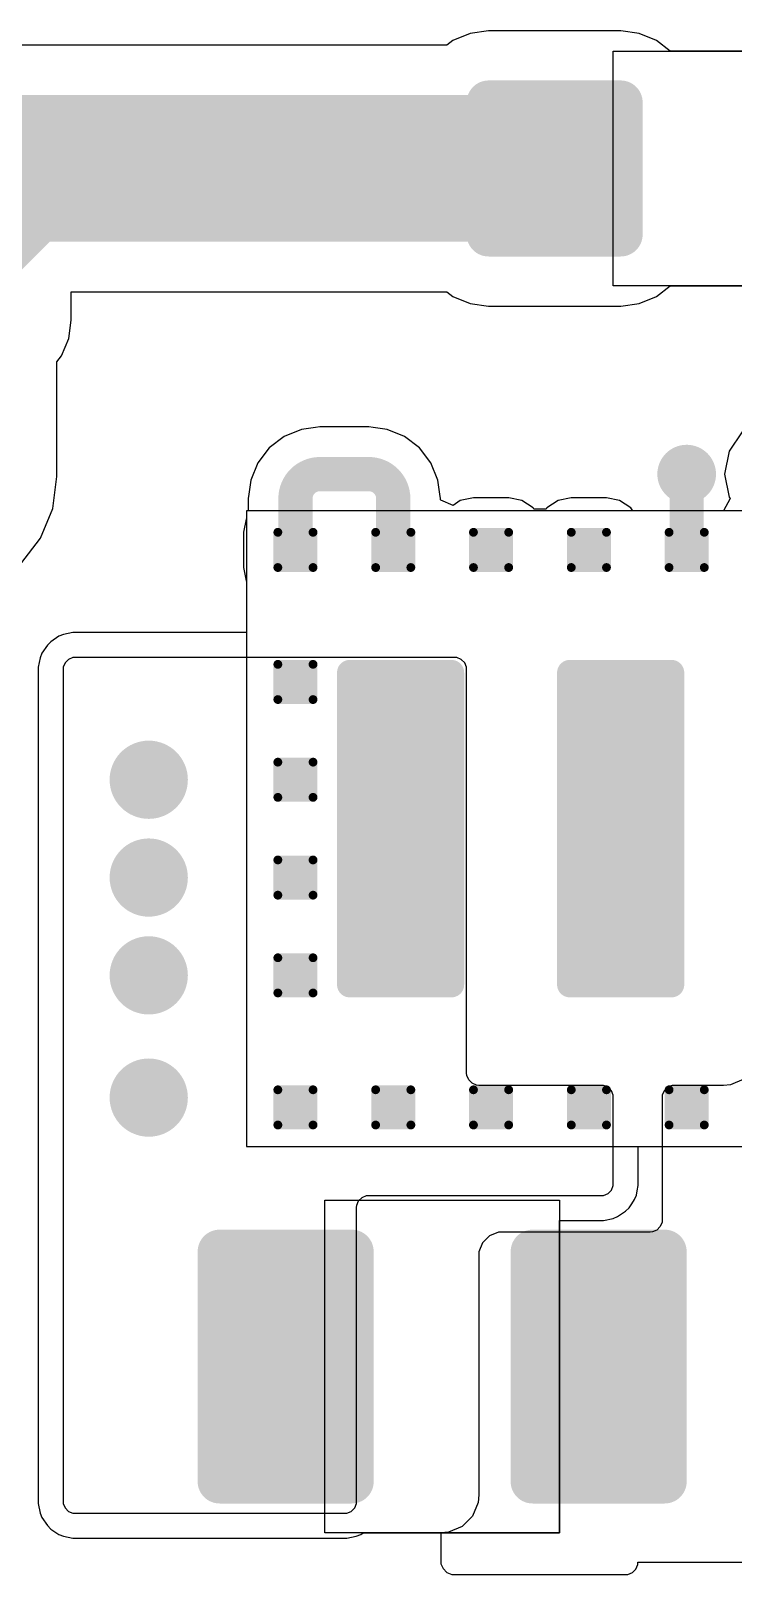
# Model space of a CAD drawing. Header units: millimetres. Extents: x 194 to 375, y 175 to 317.
# Drawn here: x 229.8 to 236.97, y 228.34 to 244.16 of the extents above; entities that cross this region are included whole.
import ezdxf

# ---------------------------------------------------------------- set-up
doc = ezdxf.new("R2010")
doc.units = ezdxf.units.MM
doc.layers.add('Mechanical20', color=56, linetype='Continuous')
doc.layers.add('TopLayer', color=1, linetype='Continuous')

# ---------------------------------------------------------------- blocks, each defined once
blk = doc.blocks.new('TP_SMD_35')
at = {"layer": 'TopLayer', "const_width": 0.3999992}
blk.add_lwpolyline([(-0.1999996, 0, 1), (0.1999996, 0, 1)], format="xyb", close=True, dxfattribs=at)
blk = doc.blocks.new('LGA28_0_5MM_10X6_5_3_45_37')
at = {"layer": 'TopLayer'}
for p, q in [((5.00000016, 3.25000112), (-5.00000016, 3.25000112)), ((-5.00000016, 3.25000112), (-5.00000016, -3.25000112)), ((5.00000016, -3.25000112), (5.00000016, 3.25000112)), ((-5.00000016, -3.25000112), (5.00000016, -3.25000112))]:
    blk.add_line(p, q, dxfattribs=at)
for points, const_width in [([(-4.70250012, 3.02999902, 1), (-4.65750148, 3.02999902, 1)], 0.04499864), ([(-4.34250084, 3.02999902, 1), (-4.297502199999999, 3.02999902, 1)], 0.04499864), ([(-3.70249958, 3.02999902, 1), (-3.65750094, 3.02999902, 1)], 0.04499864), ([(-3.3425003, 3.02999902, 1), (-3.29750166, 3.02999902, 1)], 0.04499864), ([(-2.70249904, 3.02999902, 1), (-2.6575004, 3.02999902, 1)], 0.04499864), ([(-2.34249976, 3.02999902, 1), (-2.29750112, 3.02999902, 1)], 0.04499864), ([(-1.7024985, 3.02999902, 1), (-1.65749986, 3.02999902, 1)], 0.04499864), ([(-1.34249922, 3.02999902, 1), (-1.29750058, 3.02999902, 1)], 0.04499864), ([(-0.70249796, 3.02999902, 1), (-0.65749932, 3.02999902, 1)], 0.04499864), ([(-0.34249868, 3.02999902, 1), (-0.29750004, 3.02999902, 1)], 0.04499864), ([(0.29750004, 3.02999902, 1), (0.34249868, 3.02999902, 1)], 0.04499864), ([(0.65749932, 3.02999902, 1), (0.70249796, 3.02999902, 1)], 0.04499864), ([(1.29750058, 3.02999902, 1), (1.34249922, 3.02999902, 1)], 0.04499864), ([(1.65749986, 3.02999902, 1), (1.7024985, 3.02999902, 1)], 0.04499864), ([(2.29750112, 3.02999902, 1), (2.34249976, 3.02999902, 1)], 0.04499864), ([(2.6575004, 3.02999902, 1), (2.70249904, 3.02999902, 1)], 0.04499864), ([(3.29750166, 3.02999902, 1), (3.3425003, 3.02999902, 1)], 0.04499864), ([(3.65750094, 3.02999902, 1), (3.70249958, 3.02999902, 1)], 0.04499864), ([(4.297502199999999, 3.02999902, 1), (4.34250084, 3.02999902, 1)], 0.04499864), ([(4.65750148, 3.02999902, 1), (4.70250012, 3.02999902, 1)], 0.04499864), ([(-4.70250012, 2.66999974, 1), (-4.65750148, 2.66999974, 1)], 0.04499864), ([(-4.34250084, 2.66999974, 1), (-4.297502199999999, 2.66999974, 1)], 0.04499864), ([(-3.70249958, 2.66999974, 1), (-3.65750094, 2.66999974, 1)], 0.04499864), ([(-3.3425003, 2.66999974, 1), (-3.29750166, 2.66999974, 1)], 0.04499864), ([(-2.70249904, 2.66999974, 1), (-2.6575004, 2.66999974, 1)], 0.04499864), ([(-2.34249976, 2.66999974, 1), (-2.29750112, 2.66999974, 1)], 0.04499864), ([(-1.7024985, 2.66999974, 1), (-1.65749986, 2.66999974, 1)], 0.04499864), ([(-1.34249922, 2.66999974, 1), (-1.29750058, 2.66999974, 1)], 0.04499864), ([(-0.70249796, 2.66999974, 1), (-0.65749932, 2.66999974, 1)], 0.04499864), ([(-0.34249868, 2.66999974, 1), (-0.29750004, 2.66999974, 1)], 0.04499864), ([(0.29750004, 2.66999974, 1), (0.34249868, 2.66999974, 1)], 0.04499864), ([(0.65749932, 2.66999974, 1), (0.70249796, 2.66999974, 1)], 0.04499864), ([(1.29750058, 2.66999974, 1), (1.34249922, 2.66999974, 1)], 0.04499864), ([(1.65749986, 2.66999974, 1), (1.7024985, 2.66999974, 1)], 0.04499864), ([(2.29750112, 2.66999974, 1), (2.34249976, 2.66999974, 1)], 0.04499864), ([(2.6575004, 2.66999974, 1), (2.70249904, 2.66999974, 1)], 0.04499864), ([(3.29750166, 2.66999974, 1), (3.3425003, 2.66999974, 1)], 0.04499864), ([(3.65750094, 2.66999974, 1), (3.70249958, 2.66999974, 1)], 0.04499864), ([(4.297502199999999, 2.66999974, 1), (4.34250084, 2.66999974, 1)], 0.04499864), ([(4.65750148, 2.66999974, 1), (4.70250012, 2.66999974, 1)], 0.04499864), ([(-4.70250012, 1.67999918, 1), (-4.65750148, 1.67999918, 1)], 0.04499864), ([(-4.34250084, 1.67999918, 1), (-4.297502199999999, 1.67999918, 1)], 0.04499864), ([(0.5900013599999999, 1.59500062, 1), (0.71999856, 1.59500062, 1)], 0.12999974), ([(1.62999928, 1.59500062, 1), (1.75999648, 1.59500062, 1)], 0.12999974), ([(2.84000194, 1.59500062, 1), (2.96999914, 1.59500062, 1)], 0.12999974), ([(3.87999986, 1.59500062, 1), (4.00999706, 1.59500062, 1)], 0.12999974), ([(4.297502199999999, 1.67999918, 1), (4.34250084, 1.67999918, 1)], 0.04499864), ([(4.65750148, 1.67999918, 1), (4.70250012, 1.67999918, 1)], 0.04499864), ([(-3.43749884, 1.3999972, 1), (-3.26249792, 1.3999972, 1)], 0.17500092), ([(-2.03750164, 1.3999972, 1), (-1.86250072, 1.3999972, 1)], 0.17500092), ([(-4.70250012, 1.3199999, 1), (-4.65750148, 1.3199999, 1)], 0.04499864), ([(-4.34250084, 1.3199999, 1), (-4.297502199999999, 1.3199999, 1)], 0.04499864), ([(4.297502199999999, 1.3199999, 1), (4.34250084, 1.3199999, 1)], 0.04499864), ([(4.65750148, 1.3199999, 1), (4.70250012, 1.3199999, 1)], 0.04499864), ([(-4.70250012, 0.67999864, 1), (-4.65750148, 0.67999864, 1)], 0.04499864), ([(-4.34250084, 0.67999864, 1), (-4.297502199999999, 0.67999864, 1)], 0.04499864), ([(4.297502199999999, 0.67999864, 1), (4.34250084, 0.67999864, 1)], 0.04499864), ([(4.65750148, 0.67999864, 1), (4.70250012, 0.67999864, 1)], 0.04499864), ([(-4.70250012, 0.31999936, 1), (-4.65750148, 0.31999936, 1)], 0.04499864), ([(-4.34250084, 0.31999936, 1), (-4.297502199999999, 0.31999936, 1)], 0.04499864), ([(4.297502199999999, 0.31999936, 1), (4.34250084, 0.31999936, 1)], 0.04499864), ([(4.65750148, 0.31999936, 1), (4.70250012, 0.31999936, 1)], 0.04499864), ([(-4.70250012, -0.31999936, 1), (-4.65750148, -0.31999936, 1)], 0.04499864), ([(-4.34250084, -0.31999936, 1), (-4.297502199999999, -0.31999936, 1)], 0.04499864), ([(4.297502199999999, -0.31999936, 1), (4.34250084, -0.31999936, 1)], 0.04499864), ([(4.65750148, -0.31999936, 1), (4.70250012, -0.31999936, 1)], 0.04499864), ([(-4.70250012, -0.67999864, 1), (-4.65750148, -0.67999864, 1)], 0.04499864), ([(-4.34250084, -0.67999864, 1), (-4.297502199999999, -0.67999864, 1)], 0.04499864), ([(4.297502199999999, -0.67999864, 1), (4.34250084, -0.67999864, 1)], 0.04499864), ([(4.65750148, -0.67999864, 1), (4.70250012, -0.67999864, 1)], 0.04499864), ([(-3.43749884, -1.1999976, 1), (-3.26249792, -1.1999976, 1)], 0.17500092), ([(-2.03750164, -1.1999976, 1), (-1.86250072, -1.1999976, 1)], 0.17500092), ([(-4.70250012, -1.3199999, 1), (-4.65750148, -1.3199999, 1)], 0.04499864), ([(-4.34250084, -1.3199999, 1), (-4.297502199999999, -1.3199999, 1)], 0.04499864), ([(4.297502199999999, -1.3199999, 1), (4.34250084, -1.3199999, 1)], 0.04499864), ([(4.65750148, -1.3199999, 1), (4.70250012, -1.3199999, 1)], 0.04499864), ([(0.5900013599999999, -1.59500062, 1), (0.71999856, -1.59500062, 1)], 0.12999974), ([(1.62999928, -1.59500062, 1), (1.75999648, -1.59500062, 1)], 0.12999974), ([(2.84000194, -1.59500062, 1), (2.96999914, -1.59500062, 1)], 0.12999974), ([(3.87999986, -1.59500062, 1), (4.00999706, -1.59500062, 1)], 0.12999974), ([(-4.70250012, -1.67999918, 1), (-4.65750148, -1.67999918, 1)], 0.04499864), ([(-4.34250084, -1.67999918, 1), (-4.297502199999999, -1.67999918, 1)], 0.04499864), ([(4.297502199999999, -1.67999918, 1), (4.34250084, -1.67999918, 1)], 0.04499864), ([(4.65750148, -1.67999918, 1), (4.70250012, -1.67999918, 1)], 0.04499864), ([(-4.70250012, -2.66999974, 1), (-4.65750148, -2.66999974, 1)], 0.04499864), ([(-4.34250084, -2.66999974, 1), (-4.297502199999999, -2.66999974, 1)], 0.04499864), ([(-3.70249958, -2.66999974, 1), (-3.65750094, -2.66999974, 1)], 0.04499864), ([(-3.3425003, -2.66999974, 1), (-3.29750166, -2.66999974, 1)], 0.04499864), ([(-2.70249904, -2.66999974, 1), (-2.6575004, -2.66999974, 1)], 0.04499864), ([(-2.34249976, -2.66999974, 1), (-2.29750112, -2.66999974, 1)], 0.04499864), ([(-1.7024985, -2.66999974, 1), (-1.65749986, -2.66999974, 1)], 0.04499864), ([(-1.34249922, -2.66999974, 1), (-1.29750058, -2.66999974, 1)], 0.04499864), ([(-0.70249796, -2.66999974, 1), (-0.65749932, -2.66999974, 1)], 0.04499864), ([(-0.34249868, -2.66999974, 1), (-0.29750004, -2.66999974, 1)], 0.04499864), ([(0.29750004, -2.66999974, 1), (0.34249868, -2.66999974, 1)], 0.04499864), ([(0.65749932, -2.66999974, 1), (0.70249796, -2.66999974, 1)], 0.04499864), ([(1.29750058, -2.66999974, 1), (1.34249922, -2.66999974, 1)], 0.04499864), ([(1.65749986, -2.66999974, 1), (1.7024985, -2.66999974, 1)], 0.04499864), ([(2.29750112, -2.66999974, 1), (2.34249976, -2.66999974, 1)], 0.04499864), ([(2.6575004, -2.66999974, 1), (2.70249904, -2.66999974, 1)], 0.04499864), ([(3.29750166, -2.66999974, 1), (3.3425003, -2.66999974, 1)], 0.04499864), ([(3.65750094, -2.66999974, 1), (3.70249958, -2.66999974, 1)], 0.04499864), ([(4.297502199999999, -2.66999974, 1), (4.34250084, -2.66999974, 1)], 0.04499864), ([(4.65750148, -2.66999974, 1), (4.70250012, -2.66999974, 1)], 0.04499864), ([(-4.70250012, -3.02999902, 1), (-4.65750148, -3.02999902, 1)], 0.04499864), ([(-4.34250084, -3.02999902, 1), (-4.297502199999999, -3.02999902, 1)], 0.04499864), ([(-3.70249958, -3.02999902, 1), (-3.65750094, -3.02999902, 1)], 0.04499864), ([(-3.3425003, -3.02999902, 1), (-3.29750166, -3.02999902, 1)], 0.04499864), ([(-2.70249904, -3.02999902, 1), (-2.6575004, -3.02999902, 1)], 0.04499864), ([(-2.34249976, -3.02999902, 1), (-2.29750112, -3.02999902, 1)], 0.04499864), ([(-1.7024985, -3.02999902, 1), (-1.65749986, -3.02999902, 1)], 0.04499864), ([(-1.34249922, -3.02999902, 1), (-1.29750058, -3.02999902, 1)], 0.04499864), ([(-0.70249796, -3.02999902, 1), (-0.65749932, -3.02999902, 1)], 0.04499864), ([(-0.34249868, -3.02999902, 1), (-0.29750004, -3.02999902, 1)], 0.04499864), ([(0.29750004, -3.02999902, 1), (0.34249868, -3.02999902, 1)], 0.04499864), ([(0.65749932, -3.02999902, 1), (0.70249796, -3.02999902, 1)], 0.04499864), ([(1.29750058, -3.02999902, 1), (1.34249922, -3.02999902, 1)], 0.04499864), ([(1.65749986, -3.02999902, 1), (1.7024985, -3.02999902, 1)], 0.04499864), ([(2.29750112, -3.02999902, 1), (2.34249976, -3.02999902, 1)], 0.04499864), ([(2.6575004, -3.02999902, 1), (2.70249904, -3.02999902, 1)], 0.04499864), ([(3.29750166, -3.02999902, 1), (3.3425003, -3.02999902, 1)], 0.04499864), ([(3.65750094, -3.02999902, 1), (3.70249958, -3.02999902, 1)], 0.04499864), ([(4.297502199999999, -3.02999902, 1), (4.34250084, -3.02999902, 1)], 0.04499864), ([(4.65750148, -3.02999902, 1), (4.70250012, -3.02999902, 1)], 0.04499864)]:
    blk.add_lwpolyline(points, format="xyb", close=True, dxfattribs=dict(at, const_width=const_width))
for points in [[(-4.724999439999999, 2.66999974), (-4.27500288, 2.66999974), (-4.724999439999999, 3.02999902), (-4.27500288, 3.02999902)], [(-4.680000799999999, 2.6250011), (-4.32000152, 2.6250011), (-4.680000799999999, 3.07499766), (-4.32000152, 3.07499766)], [(-3.7249989, 2.66999974), (-3.27500234, 2.66999974), (-3.7249989, 3.02999902), (-3.27500234, 3.02999902)], [(-3.68000026, 2.6250011), (-3.32000098, 2.6250011), (-3.68000026, 3.07499766), (-3.32000098, 3.07499766)], [(-2.72499836, 2.66999974), (-2.2750018, 2.66999974), (-2.72499836, 3.02999902), (-2.2750018, 3.02999902)], [(-2.67999972, 2.6250011), (-2.32000044, 2.6250011), (-2.67999972, 3.07499766), (-2.32000044, 3.07499766)], [(-1.72499782, 2.66999974), (-1.27500126, 2.66999974), (-1.72499782, 3.02999902), (-1.27500126, 3.02999902)], [(-1.67999918, 2.6250011), (-1.3199999, 2.6250011), (-1.67999918, 3.07499766), (-1.3199999, 3.07499766)], [(-0.72499728, 2.66999974), (-0.27500072, 2.66999974), (-0.72499728, 3.02999902), (-0.27500072, 3.02999902)], [(-0.67999864, 2.6250011), (-0.31999936, 2.6250011), (-0.67999864, 3.07499766), (-0.31999936, 3.07499766)], [(0.27500072, 2.66999974), (0.72499728, 2.66999974), (0.27500072, 3.02999902), (0.72499728, 3.02999902)], [(0.31999936, 2.6250011), (0.67999864, 2.6250011), (0.31999936, 3.07499766), (0.67999864, 3.07499766)], [(1.27500126, 2.66999974), (1.72499782, 2.66999974), (1.27500126, 3.02999902), (1.72499782, 3.02999902)], [(1.3199999, 2.6250011), (1.67999918, 2.6250011), (1.3199999, 3.07499766), (1.67999918, 3.07499766)], [(2.2750018, 2.66999974), (2.72499836, 2.66999974), (2.2750018, 3.02999902), (2.72499836, 3.02999902)], [(2.32000044, 2.6250011), (2.67999972, 2.6250011), (2.32000044, 3.07499766), (2.67999972, 3.07499766)], [(3.27500234, 2.66999974), (3.7249989, 2.66999974), (3.27500234, 3.02999902), (3.7249989, 3.02999902)], [(3.32000098, 2.6250011), (3.68000026, 2.6250011), (3.32000098, 3.07499766), (3.68000026, 3.07499766)], [(4.27500288, 2.66999974), (4.724999439999999, 2.66999974), (4.27500288, 3.02999902), (4.724999439999999, 3.02999902)], [(4.32000152, 2.6250011), (4.680000799999999, 2.6250011), (4.32000152, 3.07499766), (4.680000799999999, 3.07499766)], [(-4.724999439999999, 1.3199999), (-4.27500288, 1.3199999), (-4.724999439999999, 1.67999918), (-4.27500288, 1.67999918)], [(-4.680000799999999, 1.27500126), (-4.32000152, 1.27500126), (-4.680000799999999, 1.72499782), (-4.32000152, 1.72499782)], [(0.52500022, 1.59500062), (0.52500022, -1.59500062), (1.82499762, 1.59500062), (1.82499762, -1.59500062)], [(0.6549999599999999, 1.72500036), (0.6549999599999999, -1.72500036), (1.69499788, 1.72500036), (1.69499788, -1.72500036)], [(2.7750008, 1.59500062), (2.7750008, -1.59500062), (4.0749982, 1.59500062), (4.0749982, -1.59500062)], [(2.90500054, 1.72500036), (2.90500054, -1.72500036), (3.94499846, 1.72500036), (3.94499846, -1.72500036)], [(4.27500288, 1.3199999), (4.724999439999999, 1.3199999), (4.27500288, 1.67999918), (4.724999439999999, 1.67999918)], [(4.32000152, 1.27500126), (4.680000799999999, 1.27500126), (4.32000152, 1.72499782), (4.680000799999999, 1.72499782)], [(-3.34999838, 1.57499812), (-3.34999838, -1.37499852), (-1.95000118, 1.57499812), (-1.95000118, -1.37499852)], [(-3.5249993, 1.3999972), (-3.5249993, -1.1999976), (-1.77500026, 1.3999972), (-1.77500026, -1.1999976)], [(-4.724999439999999, 0.31999936), (-4.27500288, 0.31999936), (-4.724999439999999, 0.67999864), (-4.27500288, 0.67999864)], [(-4.680000799999999, 0.27500072), (-4.32000152, 0.27500072), (-4.680000799999999, 0.72499728), (-4.32000152, 0.72499728)], [(4.27500288, 0.31999936), (4.724999439999999, 0.31999936), (4.27500288, 0.67999864), (4.724999439999999, 0.67999864)], [(4.32000152, 0.27500072), (4.680000799999999, 0.27500072), (4.32000152, 0.72499728), (4.680000799999999, 0.72499728)], [(-4.680000799999999, -0.72499728), (-4.32000152, -0.72499728), (-4.680000799999999, -0.27500072), (-4.32000152, -0.27500072)], [(4.32000152, -0.72499728), (4.680000799999999, -0.72499728), (4.32000152, -0.27500072), (4.680000799999999, -0.27500072)], [(-4.724999439999999, -0.67999864), (-4.27500288, -0.67999864), (-4.724999439999999, -0.31999936), (-4.27500288, -0.31999936)], [(4.27500288, -0.67999864), (4.724999439999999, -0.67999864), (4.27500288, -0.31999936), (4.724999439999999, -0.31999936)], [(-4.724999439999999, -1.67999918), (-4.27500288, -1.67999918), (-4.724999439999999, -1.3199999), (-4.27500288, -1.3199999)], [(-4.680000799999999, -1.72499782), (-4.32000152, -1.72499782), (-4.680000799999999, -1.27500126), (-4.32000152, -1.27500126)], [(4.27500288, -1.67999918), (4.724999439999999, -1.67999918), (4.27500288, -1.3199999), (4.724999439999999, -1.3199999)], [(4.32000152, -1.72499782), (4.680000799999999, -1.72499782), (4.32000152, -1.27500126), (4.680000799999999, -1.27500126)], [(-4.724999439999999, -3.02999902), (-4.27500288, -3.02999902), (-4.724999439999999, -2.66999974), (-4.27500288, -2.66999974)], [(-4.680000799999999, -3.07499766), (-4.32000152, -3.07499766), (-4.680000799999999, -2.6250011), (-4.32000152, -2.6250011)], [(-3.7249989, -3.02999902), (-3.27500234, -3.02999902), (-3.7249989, -2.66999974), (-3.27500234, -2.66999974)], [(-3.68000026, -3.07499766), (-3.32000098, -3.07499766), (-3.68000026, -2.6250011), (-3.32000098, -2.6250011)], [(-2.72499836, -3.02999902), (-2.2750018, -3.02999902), (-2.72499836, -2.66999974), (-2.2750018, -2.66999974)], [(-2.67999972, -3.07499766), (-2.32000044, -3.07499766), (-2.67999972, -2.6250011), (-2.32000044, -2.6250011)], [(-1.72499782, -3.02999902), (-1.27500126, -3.02999902), (-1.72499782, -2.66999974), (-1.27500126, -2.66999974)], [(-1.67999918, -3.07499766), (-1.3199999, -3.07499766), (-1.67999918, -2.6250011), (-1.3199999, -2.6250011)], [(-0.72499728, -3.02999902), (-0.27500072, -3.02999902), (-0.72499728, -2.66999974), (-0.27500072, -2.66999974)], [(-0.67999864, -3.07499766), (-0.31999936, -3.07499766), (-0.67999864, -2.6250011), (-0.31999936, -2.6250011)], [(0.27500072, -3.02999902), (0.72499728, -3.02999902), (0.27500072, -2.66999974), (0.72499728, -2.66999974)], [(0.31999936, -3.07499766), (0.67999864, -3.07499766), (0.31999936, -2.6250011), (0.67999864, -2.6250011)], [(1.27500126, -3.02999902), (1.72499782, -3.02999902), (1.27500126, -2.66999974), (1.72499782, -2.66999974)], [(1.3199999, -3.07499766), (1.67999918, -3.07499766), (1.3199999, -2.6250011), (1.67999918, -2.6250011)], [(2.2750018, -3.02999902), (2.72499836, -3.02999902), (2.2750018, -2.66999974), (2.72499836, -2.66999974)], [(2.32000044, -3.07499766), (2.67999972, -3.07499766), (2.32000044, -2.6250011), (2.67999972, -2.6250011)], [(3.27500234, -3.02999902), (3.7249989, -3.02999902), (3.27500234, -2.66999974), (3.7249989, -2.66999974)], [(3.32000098, -3.07499766), (3.68000026, -3.07499766), (3.32000098, -2.6250011), (3.68000026, -2.6250011)], [(4.27500288, -3.02999902), (4.724999439999999, -3.02999902), (4.27500288, -2.66999974), (4.724999439999999, -2.66999974)], [(4.32000152, -3.07499766), (4.680000799999999, -3.07499766), (4.32000152, -2.6250011), (4.680000799999999, -2.6250011)]]:
    blk.add_solid(points, dxfattribs=at)
blk = doc.blocks.new('C_3225_71')
at = {"layer": 'TopLayer'}
for p, q in [((-1.20000014, -1.69999914), (-1.20000014, 1.69999914)), ((-1.20000014, 1.69999914), (1.20000014, 1.69999914)), ((1.20000014, 1.69999914), (1.20000014, -1.69999914)), ((1.20000014, -1.69999914), (-1.20000014, -1.69999914))]:
    blk.add_line(p, q, dxfattribs=at)
at = {"layer": 'TopLayer', "const_width": 0.22499828}
for points in [[(-2.3874984, 1.17500146, 1), (-2.16250012, 1.17500146, 1)], [(-1.03749856, 1.17500146, 1), (-0.81250028, 1.17500146, 1)], [(0.81250028, 1.17500146, 1), (1.03749856, 1.17500146, 1)], [(2.16250012, 1.17500146, 1), (2.3874984, 1.17500146, 1)], [(-2.3874984, -1.17500146, 1), (-2.16250012, -1.17500146, 1)], [(-1.03749856, -1.17500146, 1), (-0.81250028, -1.17500146, 1)], [(0.81250028, -1.17500146, 1), (1.03749856, -1.17500146, 1)], [(2.16250012, -1.17500146, 1), (2.3874984, -1.17500146, 1)]]:
    blk.add_lwpolyline(points, format="xyb", close=True, dxfattribs=at)
at = {"layer": 'TopLayer'}
for points in [[(-2.27499926, -1.39999974), (-0.9249994199999999, -1.39999974), (-2.27499926, 1.39999974), (-0.9249994199999999, 1.39999974)], [(0.9249994199999999, -1.39999974), (2.27499926, -1.39999974), (0.9249994199999999, 1.39999974), (2.27499926, 1.39999974)], [(-2.49999754, -1.17500146), (-0.7000011399999999, -1.17500146), (-2.49999754, 1.17500146), (-0.7000011399999999, 1.17500146)], [(0.7000011399999999, -1.17500146), (2.49999754, -1.17500146), (0.7000011399999999, 1.17500146), (2.49999754, 1.17500146)]]:
    blk.add_solid(points, dxfattribs=at)
blk = doc.blocks.new('SMA_115')
at = {"layer": 'TopLayer'}
for p, q in [((-1.49999954, -1.20000014), (-1.49999954, 1.20000014)), ((-1.49999954, 1.20000014), (1.49999954, 1.20000014)), ((1.49999954, 1.20000014), (1.49999954, -1.20000014)), ((1.49999954, -1.20000014), (-1.49999954, -1.20000014))]:
    blk.add_line(p, q, dxfattribs=at)
at = {"layer": 'TopLayer', "const_width": 0.22499828}
for points in [[(-2.88749994, 0.67499992, 1), (-2.66250166, 0.67499992, 1)], [(-1.5375001, 0.67499992, 1), (-1.31250182, 0.67499992, 1)], [(1.31250182, 0.67499992, 1), (1.5375001, 0.67499992, 1)], [(2.66250166, 0.67499992, 1), (2.88749994, 0.67499992, 1)], [(-2.88749994, -0.67499992, 1), (-2.66250166, -0.67499992, 1)], [(-1.5375001, -0.67499992, 1), (-1.31250182, -0.67499992, 1)], [(1.31250182, -0.67499992, 1), (1.5375001, -0.67499992, 1)], [(2.66250166, -0.67499992, 1), (2.88749994, -0.67499992, 1)]]:
    blk.add_lwpolyline(points, format="xyb", close=True, dxfattribs=at)
at = {"layer": 'TopLayer'}
for points in [[(-2.7750008, -0.8999982), (-1.42500096, -0.8999982), (-2.7750008, 0.8999982), (-1.42500096, 0.8999982)], [(1.42500096, -0.8999982), (2.7750008, -0.8999982), (1.42500096, 0.8999982), (2.7750008, 0.8999982)], [(-2.99999908, -0.67499992), (-1.20000268, -0.67499992), (-2.99999908, 0.67499992), (-1.20000268, 0.67499992)], [(1.20000268, -0.67499992), (2.99999908, -0.67499992), (1.20000268, 0.67499992), (2.99999908, 0.67499992)]]:
    blk.add_solid(points, dxfattribs=at)

msp = doc.modelspace()

# ---------------------------------------------------------------- linework, layer by layer
at = {"layer": 'Mechanical20', "const_width": 0.0999998}
msp.add_lwpolyline([(234.10025062, 206.49999848, -0.1968188502825711), (206.49999848, 234.10025062)], format="xyb", dxfattribs=at)
at = {"layer": 'TopLayer'}
for p, q in [((234.28573666, 244.13133546), (234.10937176, 244.05828252)), ((234.47499968, 244.15625286), (234.28573666, 244.13133546)), ((235.82499952, 244.15625286), (234.47499968, 244.15625286)), ((236.01426254, 244.13133546), (235.82499952, 244.15625286)), ((236.19062744, 244.05828252), (236.01426254, 244.13133546)), ((234.04746942, 244.01078452), (229.67499912, 244.01078452)), ((234.10937176, 244.05828252), (234.04746942, 244.01078452)), ((236.3317473, 243.94999978), (236.19062744, 244.05828252)), ((237.97493426, 243.94999978), (236.3317473, 243.94999978)), ((236.19062744, 241.44171676), (236.3317473, 241.5499995)), ((236.3317473, 241.5499995), (237.97493426, 241.5499995)), ((230.20625282, 241.2000002), (230.20625282, 241.48921476)), ((230.20625282, 241.48921476), (234.04746942, 241.48921476)), ((234.04746942, 241.48921476), (234.10937176, 241.44171676)), ((234.10937176, 241.44171676), (234.28573666, 241.36866382)), ((236.01426254, 241.36866382), (236.19062744, 241.44171676)), ((234.28573666, 241.36866382), (234.47499968, 241.34374642)), ((234.47499968, 241.34374642), (235.82499952, 241.34374642)), ((235.82499952, 241.34374642), (236.01426254, 241.36866382)), ((230.18133542, 241.01073718), (230.20625282, 241.2000002)), ((230.10828248, 240.83437228), (230.18133542, 241.01073718)), ((230.06078448, 240.77246994), (230.10828248, 240.83437228)), ((230.06078448, 239.59974686), (230.06078448, 240.77246994)), ((232.38436632, 240.00828808), (232.23291882, 239.892078)), ((232.56073122, 240.08134102), (232.38436632, 240.00828808)), ((232.70463746, 240.10028688), (232.56073122, 240.08134102)), ((232.74999424, 240.10930896), (232.70463746, 240.10028688)), ((233.2499907, 240.10930896), (232.74999424, 240.10930896)), ((233.29534748, 240.10028688), (233.2499907, 240.10930896)), ((233.43925372, 240.08134102), (233.29534748, 240.10028688)), ((233.61561862, 240.00828808), (233.43925372, 240.08134102)), ((233.76706612, 239.892078), (233.61561862, 240.00828808)), ((237.06741766, 240.05757678), (236.93480426, 239.85911134)), ((232.23291882, 239.892078), (232.11670874, 239.7406305)), ((233.8832762, 239.7406305), (233.76706612, 239.892078)), ((236.93480426, 239.85911134), (236.88823844, 239.62500208)), ((232.11670874, 239.7406305), (232.0436558, 239.5642656)), ((233.95632914, 239.5642656), (233.8832762, 239.7406305)), ((230.01782546, 239.27343052), (230.06078448, 239.59974686)), ((232.0436558, 239.5642656), (232.02470994, 239.42035936)), ((233.975275, 239.42035936), (233.95632914, 239.5642656)), ((236.88823844, 239.62500208), (236.93480426, 239.39089282)), ((232.02470994, 239.42035936), (232.01568786, 239.37500258)), ((232.01568786, 239.37500258), (232.01568786, 239.2500041)), ((233.98429708, 239.37500258), (233.975275, 239.42035936)), ((233.98429708, 239.3617387), (233.98429708, 239.37500258)), ((233.98803088, 239.35817508), (233.98429708, 239.3617387)), ((234.11129708, 239.30548278), (233.98803088, 239.35817508)), ((234.18538126, 239.3549823), (234.11129708, 239.30548278)), ((234.31999364, 239.38175898), (234.18538126, 239.3549823)), ((234.67999292, 239.38175898), (234.31999364, 239.38175898)), ((234.8146053, 239.3549823), (234.67999292, 239.38175898)), ((234.92872242, 239.2787315), (234.8146053, 239.3549823)), ((235.1853818, 239.3549823), (235.07126468, 239.2787315)), ((235.31999418, 239.38175898), (235.1853818, 239.3549823)), ((235.67999346, 239.38175898), (235.31999418, 239.38175898)), ((235.81460584, 239.3549823), (235.67999346, 239.38175898)), ((235.92872296, 239.2787315), (235.81460584, 239.3549823)), ((236.94408288, 239.3770041), (236.87620138, 239.2500041)), ((236.93480426, 239.39089282), (236.94408288, 239.3770041)), ((229.89187448, 238.96935442), (230.01782546, 239.27343052)), ((232.01568786, 239.2500041), (231.9999932, 239.2500041)), ((231.9999932, 239.2500041), (231.9999932, 239.17206928)), ((234.93598936, 239.26785776), (234.92872242, 239.2787315)), ((235.06399774, 239.26785776), (234.93598936, 239.26785776)), ((235.07126468, 239.2787315), (235.06399774, 239.26785776)), ((235.94791774, 239.2500041), (235.92872296, 239.2787315)), ((236.87620138, 239.2500041), (235.94791774, 239.2500041)), ((231.99501226, 239.16461438), (231.96823558, 239.030002)), ((231.96823558, 239.030002), (231.96823558, 238.67000272)), ((231.9999932, 239.17206928), (231.99501226, 239.16461438)), ((229.69150912, 238.70823734), (229.89187448, 238.96935442)), ((231.96823558, 238.67000272), (231.99501226, 238.53539034)), ((231.99501226, 238.53539034), (231.9999932, 238.52793544)), ((231.9999932, 238.52793544), (231.9999932, 238.00489864)), ((229.99894564, 237.9112082), (229.96378442, 237.87604698)), ((230.08163026, 237.96646082), (229.99894564, 237.9112082)), ((230.12758394, 237.98549558), (230.08163026, 237.96646082)), ((230.22511994, 238.00489864), (230.12758394, 237.98549558)), ((231.9999932, 238.00489864), (230.22511994, 238.00489864)), ((229.90852926, 237.79335474), (229.88949704, 237.74740614)), ((229.96378442, 237.87604698), (229.90852926, 237.79335474)), ((229.88949704, 237.74740614), (229.87009652, 237.64986506)), ((229.87009652, 237.64986506), (229.87009652, 229.1001387)), ((230.14402282, 237.69580858), (230.12499314, 237.64986506)), ((230.12499314, 237.64986506), (230.12499314, 237.62500354)), ((230.12499314, 237.62500354), (230.12499314, 237.62500354)), ((230.12499314, 237.62500354), (230.12499314, 229.1250053)), ((230.17918404, 237.7309698), (230.14402282, 237.69580858)), ((230.22512756, 237.75000202), (230.17918404, 237.7309698)), ((230.24999162, 237.75000202), (230.22512756, 237.75000202)), ((234.12499276, 237.75000202), (230.24999162, 237.75000202)), ((234.14985682, 237.75000202), (234.12499276, 237.75000202)), ((234.12499276, 237.75000202), (234.12499276, 237.75000202)), ((234.1957978, 237.7309698), (234.14985682, 237.75000202)), ((234.23096156, 237.69580604), (234.1957978, 237.7309698)), ((234.24999378, 237.64986506), (234.23096156, 237.69580604)), ((234.24999378, 237.625001), (234.24999378, 237.64986506)), ((234.24999378, 233.5000029), (234.24999378, 237.625001)), ((234.25239408, 233.47561636), (234.24999378, 233.5000029)), ((234.24999378, 233.5000029), (234.24999378, 233.5000029)), ((234.271058, 233.43055676), (234.25239408, 233.47561636)), ((234.30554612, 233.39606864), (234.271058, 233.43055676)), ((234.35060572, 233.37740472), (234.30554612, 233.39606864)), ((234.37499226, 233.37500442), (234.35060572, 233.37740472)), ((235.6249923, 233.37500442), (234.37499226, 233.37500442)), ((235.64985636, 233.37500442), (235.6249923, 233.37500442)), ((235.6249923, 233.37500442), (235.6249923, 233.37500442)), ((235.69579734, 233.3559722), (235.64985636, 233.37500442)), ((235.7309611, 233.32080844), (235.69579734, 233.3559722)), ((236.30418576, 233.3559722), (236.269022, 233.32080844)), ((236.35012674, 233.37500442), (236.30418576, 233.3559722)), ((236.37499334, 233.37500442), (236.35012674, 233.37500442)), ((236.87499488, 233.37500442), (236.37499334, 233.37500442)), ((236.94814688, 233.38220024), (236.87498472, 233.37500442)), ((236.87498472, 233.37500442), (236.87499488, 233.37500442)), ((237.0833333, 233.43818692), (236.94814688, 233.38220024)), ((235.74999332, 233.27486746), (235.7309611, 233.32080844)), ((235.74999332, 233.2500034), (235.74999332, 233.27486746)), ((235.74999332, 232.37500388), (235.74999332, 233.2500034)), ((236.269022, 233.32080844), (236.24999232, 233.27486746)), ((236.24999232, 233.27486746), (236.24999232, 233.2500034)), ((236.24999232, 233.2500034), (236.24999232, 233.2500034)), ((236.24999232, 233.2500034), (236.24999232, 232.00000336)), ((236.00488994, 232.35013728), (236.00488994, 232.75000186)), ((236.00488994, 232.75000186), (238.59438438, 232.75000186)), ((235.74999332, 232.35013728), (235.74999332, 232.37500388)), ((235.74999332, 232.37500388), (235.74999332, 232.37500388)), ((233.14605644, 232.19444798), (233.18054456, 232.2289361)), ((233.18054456, 232.2289361), (233.2256067, 232.24760002)), ((233.2256067, 232.24760002), (233.24999324, 232.25000286)), ((233.24999324, 232.25000286), (235.6249923, 232.25000286)), ((233.24999324, 232.25000286), (233.24999324, 232.25000286)), ((235.6249923, 232.25000286), (235.64985636, 232.25000286)), ((235.64985636, 232.25000286), (235.69579734, 232.26903254)), ((235.69579734, 232.26903254), (235.7309611, 232.3041963)), ((235.7309611, 232.3041963), (235.74999332, 232.35013728)), ((235.96644958, 232.20663744), (235.9854818, 232.25258096)), ((235.9854818, 232.25258096), (235.98548434, 232.25258858)), ((235.98548434, 232.25258858), (235.98548688, 232.25259366)), ((235.98548688, 232.25259366), (235.99435656, 232.29718082)), ((235.99435656, 232.29718082), (236.00488994, 232.35012204)), ((236.0048874, 232.35012966), (236.00488994, 232.35013728)), ((236.00488994, 232.35012204), (236.0048874, 232.35012966)), ((233.12499222, 232.12500184), (233.12739252, 232.14938584)), ((233.12499222, 229.12500276), (233.12499222, 232.12500184)), ((233.12739252, 232.14938584), (233.14605644, 232.19444798)), ((235.7933435, 232.03353898), (235.87603828, 232.08879414)), ((235.87603828, 232.08879414), (235.9111995, 232.1239579)), ((235.9111995, 232.1239579), (235.93867722, 232.16507796)), ((235.93867722, 232.16507796), (235.96644958, 232.20663744)), ((235.19999442, 228.80000468), (235.19999442, 231.99510624)), ((235.19999442, 231.99510624), (235.64985636, 231.99510624)), ((235.64985636, 231.99510624), (235.74740252, 232.0145093)), ((235.74740252, 232.0145093), (235.7933435, 232.03353898)), ((236.22892556, 231.93055722), (236.19443744, 231.8960691)), ((236.24758948, 231.97561682), (236.22892556, 231.93055722)), ((236.24999232, 232.00000336), (236.24758948, 231.97561682)), ((234.41305162, 231.76661546), (234.37499226, 231.67473096)), ((234.48337914, 231.83694298), (234.41305162, 231.76661546)), ((234.57526364, 231.87500488), (234.48337914, 231.83694298)), ((234.6249943, 231.87500488), (234.57526364, 231.87500488)), ((236.12499384, 231.87500488), (234.6249943, 231.87500488)), ((236.14937784, 231.87740518), (236.12499384, 231.87500488)), ((236.12499384, 231.87500488), (236.12499384, 231.87500488)), ((236.19443744, 231.8960691), (236.14937784, 231.87740518)), ((234.37499226, 231.67473096), (234.37499226, 231.62500284)), ((234.37499226, 231.62500284), (234.37499226, 231.62500284)), ((234.37499226, 231.62500284), (234.37499226, 229.18696606)), ((229.87009652, 229.1001387), (229.88949958, 229.00259254)), ((230.12499314, 229.1250053), (230.12499314, 229.1001387)), ((230.12499314, 229.1001387), (230.14402282, 229.05419772)), ((230.14402282, 229.05419772), (230.17918658, 229.01903396)), ((233.07079878, 229.01903396), (233.10596, 229.05419518)), ((233.10596, 229.05419518), (233.12499222, 229.1001387)), ((233.12499222, 229.1001387), (233.12499222, 229.12500276)), ((233.12499222, 229.12500276), (233.12499222, 229.12500276)), ((234.36755514, 229.11147218), (234.30977522, 228.97198046)), ((234.37499226, 229.18696606), (234.36755514, 229.11147218)), ((229.88949958, 229.00259254), (229.90852926, 228.95665156)), ((229.90852926, 228.95665156), (229.96378442, 228.87395678)), ((230.17918658, 229.01903396), (230.22512756, 229.00000428)), ((230.22512756, 229.00000428), (230.24999416, 229.00000428)), ((230.24999416, 229.00000428), (230.24999416, 229.00000428)), ((230.24999416, 229.00000428), (232.99999374, 229.00000428)), ((232.99999374, 229.00000428), (233.02485526, 229.00000428)), ((233.02485526, 229.00000428), (233.07079878, 229.01903396)), ((234.30977522, 228.97198046), (234.20301394, 228.86521918)), ((229.96378442, 228.87395678), (229.99894818, 228.83879556)), ((229.99894818, 228.83879556), (230.08164042, 228.7835404)), ((230.08164042, 228.7835404), (230.1275814, 228.76451072)), ((230.1275814, 228.76451072), (230.22512502, 228.74510766)), ((230.22512502, 228.74510766), (233.02485526, 228.74510766)), ((233.02485526, 228.74510766), (233.12239634, 228.76450818)), ((233.12239634, 228.76450818), (233.16833986, 228.78353786)), ((233.16833986, 228.78353786), (233.19298548, 228.80000468)), ((233.19298548, 228.80000468), (235.19999442, 228.80000468)), ((234.06352222, 228.80743926), (233.98803088, 228.80000468)), ((233.98803088, 228.80000468), (233.98803088, 228.80000468)), ((233.98803088, 228.80000468), (233.98803088, 228.5119636)), ((234.20301394, 228.86521918), (234.06352222, 228.80743926)), ((233.98803088, 228.5119636), (233.9880258, 228.48471956)), ((233.9880258, 228.48471956), (234.00887412, 228.4343793)), ((234.00887412, 228.4343793), (234.0473983, 228.39585004)), ((235.94579176, 228.3940314), (235.98095298, 228.42919008)), ((235.98095298, 228.42919008), (235.99998012, 228.47512852)), ((235.99997758, 228.49999004), (235.99999282, 228.50000274)), ((235.99998012, 228.47512852), (235.99997758, 228.49999004)), ((235.99999282, 228.50000274), (238.99999444, 228.50000274)), ((234.0473983, 228.39585004), (234.09773856, 228.37500172)), ((234.09773856, 228.37500172), (234.12498006, 228.37500426)), ((234.12498006, 228.37500426), (234.12499276, 228.37500426)), ((234.12499276, 228.37500426), (235.87499434, 228.37500426)), ((235.87499434, 228.37500426), (235.89985332, 228.37500172)), ((235.89985332, 228.37500172), (235.94579176, 228.3940314))]:
    msp.add_line(p, q, dxfattribs=at)
for points, const_width in [([(228.7999996, 241.87500012), (229.67499912, 242.74999964)], 1.49999954), ([(229.67499912, 242.74999964), (235.1499996, 242.74999964)], 1.49999954), ([(232.74999424, 239.62500462), (233.2499907, 239.62500462)], 0.3499993), ([(236.49999436, 238.85000236), (236.49999436, 239.62500208)], 0.3499993), ([(232.4999922, 238.85000236), (232.4999922, 239.37500258)], 0.3499993), ([(233.49999274, 238.85000236), (233.49999274, 239.37500258)], 0.3499993)]:
    msp.add_lwpolyline(points, dxfattribs=dict(at, const_width=const_width))
for points, const_width in [([(229.2999986, 242.74999964, 1), (230.04999964, 242.74999964, 1)], 0.7499985), ([(229.2999986, 242.74999964, 1), (230.04999964, 242.74999964, 1)], 0.7499985), ([(234.77499908, 242.74999964, 1), (235.52500012, 242.74999964, 1)], 0.7499985), ([(236.34999466, 239.62500208, 1), (236.64999406, 239.62500208, 1)], 0.2999994), ([(232.66249378, 239.62500462, 1), (232.8374947, 239.62500462, 1)], 0.17499838), ([(232.66249378, 239.62500462, 1), (232.8374947, 239.62500462, 1)], 0.17499838), ([(233.16249024, 239.62500462, 1), (233.33749116, 239.62500462, 1)], 0.17499838), ([(233.16249024, 239.62500462, 1), (233.33749116, 239.62500462, 1)], 0.17499838), ([(236.4124939, 239.62500208, 1), (236.58749482, 239.62500208, 1)], 0.17499838), ([(232.41249174, 239.37500258, 1), (232.58749266, 239.37500258, 1)], 0.17499838), ([(232.41249174, 239.37500258, 1), (232.58749266, 239.37500258, 1)], 0.17499838), ([(233.41249228, 239.37500258, 1), (233.5874932, 239.37500258, 1)], 0.17499838), ([(233.41249228, 239.37500258, 1), (233.5874932, 239.37500258, 1)], 0.17499838), ([(232.41249174, 238.85000236, 1), (232.58749266, 238.85000236, 1)], 0.17499838), ([(233.41249228, 238.85000236, 1), (233.5874932, 238.85000236, 1)], 0.17499838), ([(236.4124939, 238.85000236, 1), (236.58749482, 238.85000236, 1)], 0.17499838), ([(230.80000068, 236.49999944, 1), (231.19999988, 236.49999944, 1)], 0.3999992), ([(230.80000068, 235.4999989, 1), (231.19999988, 235.4999989, 1)], 0.3999992), ([(230.80000068, 234.5000009, 1), (231.19999988, 234.5000009, 1)], 0.3999992)]:
    msp.add_lwpolyline(points, format="xyb", close=True, dxfattribs=dict(at, const_width=const_width))
at = {"layer": 'TopLayer', "const_width": 0.3499993}
for points in [[(232.4999922, 239.37500258, -0.414213562373095), (232.74999424, 239.62500462)], [(233.2499907, 239.62500462, -0.414213562373095), (233.49999274, 239.37500258)]]:
    msp.add_lwpolyline(points, format="xyb", dxfattribs=at)

# ---------------------------------------------------------------- block references
for name, p, rotation in [('SMA_115', (237.25000048, 242.74999964), 180), ('LGA28_0_5MM_10X6_5_3_45_37', (236.99999336, 236.00000298), 180), ('TP_SMD_35', (231.00000028, 233.25000086), 360), ('C_3225_71', (233.99999428, 230.50000382), 180)]:
    msp.add_blockref(name, p, dxfattribs=dict(rotation=rotation))

doc.saveas('drawing.dxf')
